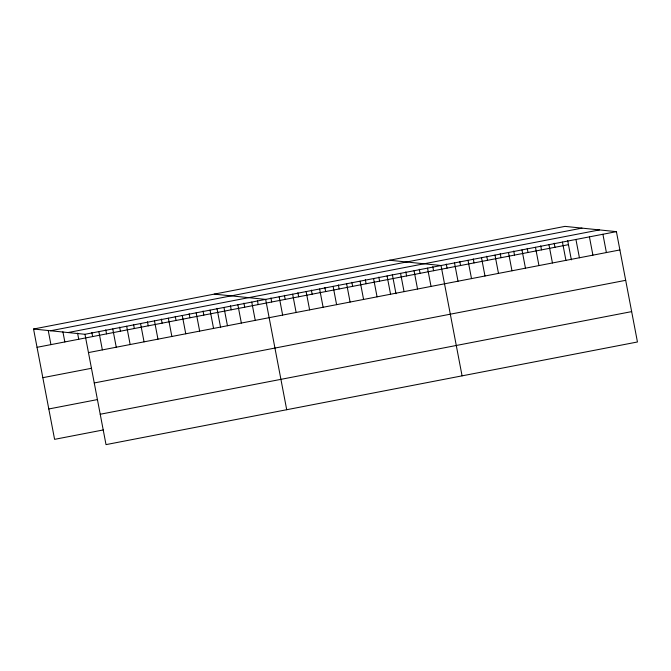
<?xml version="1.0" encoding="UTF-8"?>
<svg xmlns="http://www.w3.org/2000/svg" width="671" height="671" viewBox="0 0 671 671"><rect width="100%" height="100%" fill="white"/><g stroke="black" fill="none" stroke-linecap="round" stroke-linejoin="round"><path stroke-width="1.01" d="M33.55 329.016L564.982 226.379L616.406 231.654L637.45 341.984L106.018 444.621L84.974 334.292L33.55 329.016L54.594 439.346L103.242 429.952M50.518 330.761L581.95 228.123M68.006 332.556L599.438 229.918M84.974 334.292L616.406 231.654M37.039 347.31L568.471 244.672M88.463 352.585L619.895 249.947M42.835 377.681L91.482 368.287M94.259 382.956L625.691 280.319M48.798 408.975L97.446 399.58M100.222 414.25L631.654 311.612M389.608 260.247L441.032 265.523L462.076 375.852M214.234 294.124L265.657 299.4L286.71 409.721M602.91 234.263L606.399 252.556M589.423 236.863L592.912 255.156M575.936 239.472L579.425 257.765M567.691 240.604L571.365 259.853M562.441 242.08L565.93 260.365M554.204 243.212L554.976 247.28M548.953 244.68L552.443 262.973M540.717 245.821L541.489 249.88M535.466 247.289L538.956 265.582M527.221 248.421L528.002 252.489M521.971 249.897L525.46 268.182M513.734 251.029L514.506 255.089M508.484 252.497L511.973 270.79M500.247 253.63L501.019 257.698M494.997 255.106L498.486 273.399M486.752 256.238L487.532 260.306M481.501 257.706L484.99 275.999M473.265 258.847L474.036 262.906M468.014 260.314L471.503 278.608M459.769 261.447L460.549 265.515M454.519 262.923L458.008 281.216M446.282 264.055L447.062 268.123M432.795 266.664L433.567 270.723M427.544 268.132L431.034 286.425M419.3 269.264L420.08 273.332M414.049 270.74L417.538 289.025M405.812 271.872L406.584 275.94M400.562 273.34L404.051 291.633M392.325 274.481L395.991 293.73M387.075 275.949L390.564 294.242M378.83 277.081L379.61 281.149M373.579 278.549L377.068 296.842M365.343 279.69L366.114 283.749M360.092 281.157L363.581 299.451M351.856 282.29L352.627 286.358M346.605 283.766L350.094 302.059M338.36 284.898L339.14 288.966M333.11 286.366L336.599 304.659M324.873 287.507L325.645 291.566M319.622 288.975L323.112 307.268M311.378 290.107L312.158 294.175M306.127 291.583L309.616 309.868M297.89 292.715L298.67 296.783M292.64 294.183L296.129 312.476M284.403 295.324L285.175 299.383M279.153 296.792L282.642 315.085M270.908 297.924L271.688 301.992M257.421 300.533L258.192 304.592M251.759 302.084L255.248 320.369M243.934 303.133L244.705 307.201M237.861 304.768L241.35 323.053M230.438 305.741L231.218 309.809M223.963 307.452L227.452 325.737M216.951 308.35L220.625 327.599M210.065 310.136L213.554 328.429M203.053 311.034L203.825 315.093M196.167 312.82L199.656 331.113M189.155 313.718L189.927 317.777M182.269 315.504L185.758 333.797M175.257 316.402L176.028 320.461M168.371 318.188L171.86 336.481M161.35 319.086L162.13 323.154M154.473 320.872L157.962 339.165M147.452 321.77L148.232 325.838M140.566 323.556L144.055 341.849M133.554 324.454L134.334 328.522M126.668 326.24L130.157 344.533M119.656 327.138L120.436 331.206M112.77 328.924L116.259 347.217M105.758 329.822L106.538 333.89M98.872 331.608L102.361 349.901M91.86 332.506L92.632 336.574M77.576 333.16L78.733 339.258M62.898 331.776L64.835 341.942M48.228 330.4L50.937 344.626"/></g></svg>
